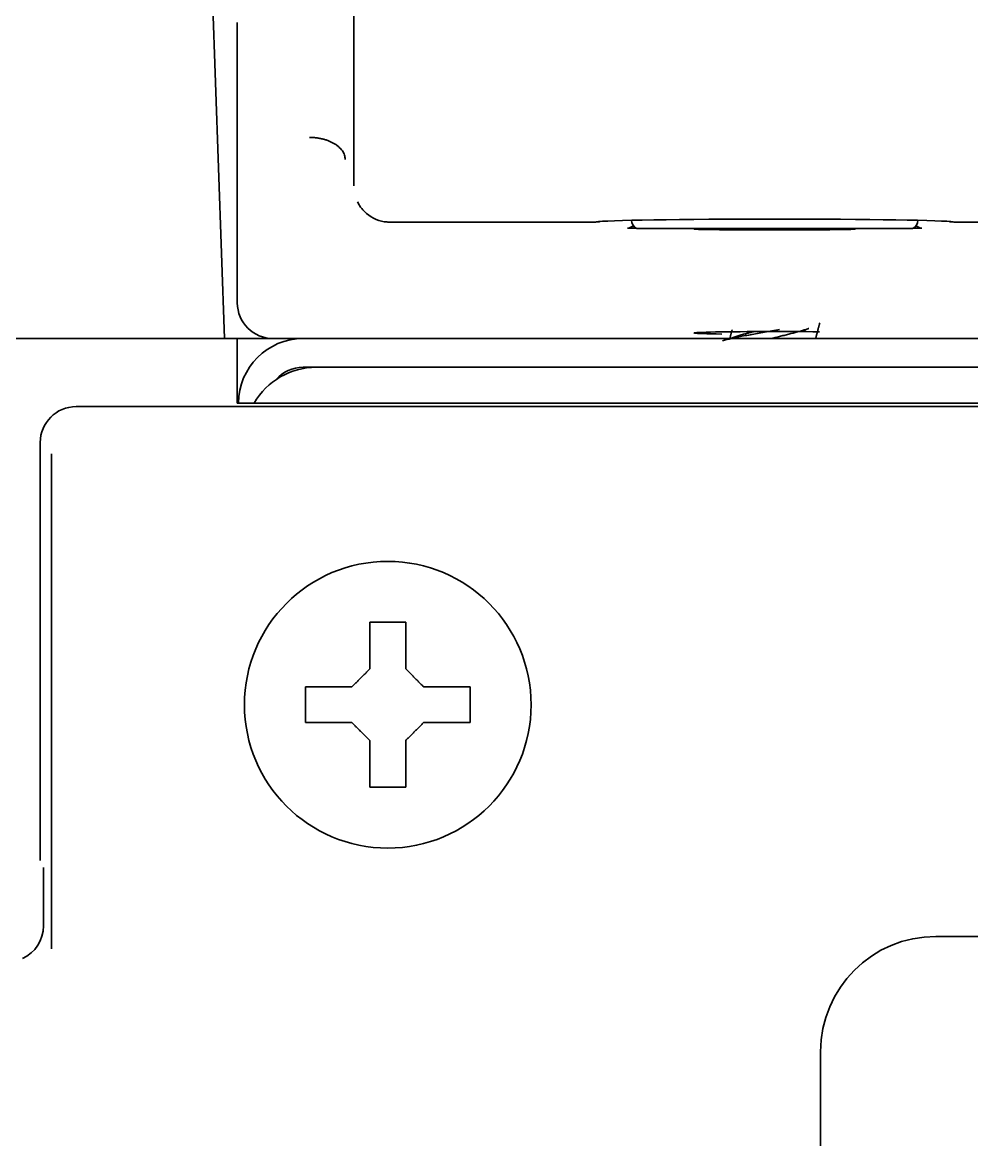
# Model space of a CAD drawing. Header units: inches. Extents: x 786 to 5593, y 691 to 5453.
# Drawn here: x 4189.24 to 4215.74, y 5261.32 to 5292.5 of the extents above; entities that cross this region are included whole.
import ezdxf

# ---------------------------------------------------------------- set-up
doc = ezdxf.new("R2010")
doc.units = ezdxf.units.IN
doc.layers.add('1', color=7, linetype='Continuous', true_color=0xffffff)
doc.layers.add('4', color=7, linetype='Continuous', true_color=0xffffff)

msp = doc.modelspace()

# ---------------------------------------------------------------- linework, layer by layer
at = {"layer": '1', "color": 7, "linetype": 'Continuous', "lineweight": 35}
for p, q in [((4198.492, 5296.529), (4198.492, 5287.942)), ((4195.24, 5284.676), (4195.24, 5288.171)), ((4198.781, 5287.23), (4198.789, 5287.222)), ((4199.476, 5286.929), (4205.241, 5286.929)), ((4205.244, 5286.929), (4205.341, 5286.938)), ((4205.259, 5286.932), (4205.357, 5286.941)), ((4205.341, 5286.938), (4205.357, 5286.941)), ((4215.123, 5286.941), (4215.221, 5286.932)), ((4215.123, 5286.941), (4215.138, 5286.938)), ((4215.138, 5286.938), (4215.236, 5286.929)), ((4215.236, 5286.929), (4231.244, 5286.929)), ((4206.39, 5286.748), (4214.09, 5286.748)), ((3456.24, 5283.676), (4195.24, 5283.676)), ((4195.24, 5281.876), (4195.24, 5283.676)), ((4197.076, 5283.676), (4196.24, 5283.676)), ((4197.076, 5283.676), (4252.769, 5283.676)), ((4197.076, 5282.876), (4252.769, 5282.876)), ((4197.44, 5282.874), (4252.769, 5282.874)), ((4202.04, 5282.874), (4202.04, 5282.876)), ((4209.055, 5282.876), (4209.056, 5282.874)), ((4211.468, 5282.874), (4211.468, 5282.876)), ((4249.74, 5281.876), (4195.24, 5281.876)), ((4190.739, 5281.776), (4249.74, 5281.776)), ((4189.74, 5269.111), (4189.74, 5280.777)), ((4190.055, 5266.648), (4190.055, 5280.461)), ((4197.14, 5273.458), (4197.14, 5273.958)), ((4201.74, 5273.958), (4201.74, 5273.458)), ((4197.14, 5272.958), (4197.14, 5273.458)), ((4201.74, 5273.458), (4201.74, 5272.958)), ((4189.827, 5268.912), (4189.827, 5267.288)), ((4189.828, 5268.912), (4189.828, 5267.288)), ((4189.828, 5267.288), (4189.827, 5267.288)), ((4217.331, 5266.994), (4214.74, 5266.994)), ((4211.522, 5263.776), (4211.522, 5249.776))]:
    msp.add_line(p, q, dxfattribs=at)
msp.add_circle((4199.44, 5273.458), 4, dxfattribs=at)
for centre, radius, start, end in [((4206.523, 5286.998), 0.283, 184.364, 241.9275), ((4213.957, 5286.998), 0.283, 298.0725, 355.636), ((4208.325, 5286.248), 0.5, 69.3577, 90), ((4212.155, 5286.248), 0.5, 90, 110.6423), ((4197.076, 5281.876), 1.8, 90, 179.999), ((4197.44, 5280.874), 2, 90, 149.933), ((4197.076, 5281.876), 1, 90, 139.0346), ((4214.74, 5263.776), 3.217, 90, 180)]:
    msp.add_arc(centre, radius, start, end, dxfattribs=at)
for centre, major_axis, ratio, start_param, end_param in [((4199.499, 5287.926), (-0.004, -1), 0.999695, 5.497917, 6.129532), ((4210.24, 5286.924), (5, 0), 0.017455, 0.087266, 3.054326), ((4210.24, 5286.728), (-5, 0), 0.008727, 5.595551, 5.675486), ((4210.24, 5286.729), (2.25, 0), 0.008727, 2.516907, 4.712389), ((4210.24, 5286.729), (2.25, 0), 0.008727, 4.712389, 6.907871), ((4210.24, 5286.728), (-5, 0), 0.008727, 3.749292, 3.829227), ((4196.24, 5284.676), (-0.707, -0.707), 0.999695, 5.497939, 7.068431), ((4210.24, 5283.833), (2.25, 0), 0.017455, 0.982028, 3.999542), ((4190.74, 5280.776), (-0.708, 0.708), 0.998783, 5.498396, 7.067974), ((4188.827, 5267.289), (0.709, -0.709), 0.997569, 5.922109, 7.067974)]:
    msp.add_ellipse(centre, major_axis=major_axis, ratio=ratio, start_param=start_param, end_param=end_param, dxfattribs=at)
for points, knots in [([(4195.24, 5288.171), (4195.24, 5288.189), (4195.24, 5288.231), (4195.24, 5288.299), (4195.24, 5288.38), (4195.24, 5288.474), (4195.24, 5288.579), (4195.24, 5288.697), (4195.24, 5288.842), (4195.24, 5289.003), (4195.24, 5289.171), (4195.24, 5289.324), (4195.24, 5289.518), (4195.24, 5289.772), (4195.24, 5290.107), (4195.24, 5290.411), (4195.24, 5290.679), (4195.24, 5290.933), (4195.24, 5291.212), (4195.24, 5291.48), (4195.24, 5291.676), (4195.24, 5291.815), (4195.24, 5291.923), (4195.24, 5292.032), (4195.24, 5292.13), (4195.24, 5292.214), (4195.24, 5292.282), (4195.24, 5292.34), (4195.24, 5292.388), (4195.24, 5292.428), (4195.24, 5292.459), (4195.24, 5292.482), (4195.24, 5292.495), (4195.24, 5292.501)], [0, 0, 0, 0, 0.010709, 0.023803, 0.03928, 0.05714, 0.077382, 0.100006, 0.125012, 0.16069, 0.193416, 0.223193, 0.25002, 0.308133, 0.375012, 0.454684, 0.499999, 0.550492, 0.624988, 0.695478, 0.749979, 0.779389, 0.810026, 0.841892, 0.874987, 0.900181, 0.922642, 0.94237, 0.959365, 0.973626, 0.985153, 0.993944, 1, 1, 1, 1]), ([(4198.252, 5288.678), (4198.251, 5288.718), (4198.244, 5288.758), (4198.224, 5288.817), (4198.216, 5288.837), (4198.197, 5288.875), (4198.185, 5288.894), (4198.147, 5288.95), (4198.116, 5288.985), (4198.071, 5289.027), (4198.061, 5289.035), (4198.042, 5289.051), (4198.031, 5289.059), (4198, 5289.082), (4197.978, 5289.097), (4197.909, 5289.14), (4197.859, 5289.165), (4197.791, 5289.193), (4197.777, 5289.198), (4197.749, 5289.209), (4197.706, 5289.223), (4197.633, 5289.245), (4197.572, 5289.258), (4197.526, 5289.267), (4197.51, 5289.27), (4197.478, 5289.275), (4197.462, 5289.277), (4197.414, 5289.283), (4197.382, 5289.286), (4197.341, 5289.288), (4197.333, 5289.289), (4197.317, 5289.29), (4197.293, 5289.291), (4197.268, 5289.291), (4197.252, 5289.291)], [0, 0, 0, 0, 0.125, 0.125, 0.1875, 0.1875, 0.25, 0.25, 0.375, 0.375, 0.40625, 0.40625, 0.4375, 0.4375, 0.5, 0.5, 0.625, 0.625, 0.65625, 0.65625, 0.6875, 0.75, 0.8125, 0.8125, 0.84375, 0.84375, 0.875, 0.875, 0.9375, 0.9375, 0.953125, 0.953125, 0.96875, 1, 1, 1, 1]), ([(4198.596, 5287.488), (4198.613, 5287.453), (4198.668, 5287.36), (4198.733, 5287.278), (4198.781, 5287.23)], [0, 0, 0, 0, 0.367124, 1, 1, 1, 1]), ([(4199.341, 5286.939), (4199.346, 5286.938), (4199.351, 5286.937), (4199.36, 5286.936), (4199.365, 5286.935), (4199.378, 5286.934), (4199.386, 5286.933), (4199.402, 5286.931), (4199.41, 5286.931), (4199.424, 5286.93), (4199.43, 5286.929), (4199.436, 5286.929)], [0, 0, 0, 0, 0.125, 0.125, 0.25, 0.25, 0.5, 0.5, 0.75, 0.75, 1, 1, 1, 1]), ([(4206.294, 5286.829), (4206.289, 5286.825), (4206.283, 5286.82), (4206.267, 5286.807), (4206.255, 5286.799), (4206.231, 5286.784), (4206.219, 5286.777), (4206.195, 5286.766), (4206.183, 5286.762), (4206.159, 5286.755), (4206.147, 5286.753), (4206.135, 5286.753)], [0, 0, 0, 0, 0.100163, 0.100163, 0.325122, 0.325122, 0.550082, 0.550082, 0.775041, 0.775041, 1, 1, 1, 1]), ([(4214.345, 5286.753), (4214.32, 5286.754), (4214.296, 5286.76), (4214.26, 5286.777), (4214.248, 5286.784), (4214.224, 5286.799), (4214.213, 5286.808), (4214.195, 5286.821), (4214.19, 5286.826), (4214.184, 5286.83)], [0, 0, 0, 0, 0.445484, 0.445484, 0.668226, 0.668226, 0.890968, 0.890968, 1, 1, 1, 1]), ([(4210.378, 5283.926), (4210.306, 5283.914), (4210.099, 5283.878), (4209.89, 5283.842), (4209.625, 5283.795), (4209.366, 5283.749), (4209.138, 5283.702), (4208.94, 5283.657), (4208.854, 5283.636), (4208.781, 5283.614)], [0, 0, 0, 0, 0.12073, 0.345087, 0.345087, 0.569445, 0.793803, 0.793803, 1, 1, 1, 1]), ([(4209.273, 5283.768), (4209.314, 5283.781), (4209.358, 5283.794), (4209.421, 5283.811), (4209.436, 5283.815), (4209.467, 5283.823), (4209.482, 5283.827), (4209.53, 5283.839), (4209.563, 5283.847), (4209.614, 5283.86), (4209.632, 5283.864), (4209.65, 5283.868)], [0, 0, 0, 0, 0.390591, 0.390591, 0.511218, 0.511218, 0.631846, 0.631846, 0.8731, 0.8731, 1, 1, 1, 1]), ([(4211.193, 5283.959), (4211.191, 5283.958), (4211.158, 5283.947), (4211.124, 5283.935), (4211.057, 5283.914), (4211.023, 5283.904), (4210.968, 5283.888), (4210.95, 5283.882), (4210.912, 5283.872), (4210.893, 5283.867), (4210.796, 5283.84), (4210.715, 5283.819), (4210.61, 5283.793), (4210.589, 5283.787), (4210.546, 5283.777), (4210.524, 5283.771), (4210.459, 5283.755), (4210.415, 5283.745), (4210.29, 5283.715), (4210.209, 5283.696), (4210.128, 5283.676)], [0, 0, 0, 0, 0.009963, 0.121908, 0.121908, 0.233852, 0.233852, 0.289824, 0.289824, 0.345796, 0.345796, 0.569685, 0.569685, 0.625658, 0.625658, 0.68163, 0.68163, 0.793574, 0.793574, 1, 1, 1, 1]), ([(4199.94, 5275.758), (4199.94, 5275.556), (4199.94, 5275.346), (4199.94, 5275.021), (4199.94, 5274.911), (4199.94, 5274.687), (4199.94, 5274.574), (4199.94, 5274.458)], [0, 0, 0, 0, 0.5, 0.5, 0.75, 0.75, 1, 1, 1, 1]), ([(4197.14, 5273.958), (4197.343, 5273.958), (4197.553, 5273.958), (4197.877, 5273.958), (4197.987, 5273.958), (4198.211, 5273.958), (4198.325, 5273.958), (4198.44, 5273.958)], [0, 0, 0, 0, 0.5, 0.5, 0.75, 0.75, 1, 1, 1, 1]), ([(4201.74, 5272.958), (4201.537, 5272.958), (4201.327, 5272.958), (4201.002, 5272.958), (4200.892, 5272.958), (4200.669, 5272.958), (4200.555, 5272.958), (4200.44, 5272.958)], [0, 0, 0, 0, 0.5, 0.5, 0.75, 0.75, 1, 1, 1, 1]), ([(4198.94, 5271.158), (4198.94, 5271.361), (4198.94, 5271.571), (4198.94, 5271.896), (4198.94, 5272.006), (4198.94, 5272.23), (4198.94, 5272.343), (4198.94, 5272.458)], [0, 0, 0, 0, 0.5, 0.5, 0.75, 0.75, 1, 1, 1, 1])]:
    msp.add_open_spline(points, degree=3, knots=knots, dxfattribs=at)
for points, degree in [([(4198.252, 5288.678), (4198.252, 5288.677), (4198.252, 5288.676), (4198.252, 5288.676)], 3), ([(4199.436, 5286.929), (4199.458, 5286.928), (4199.479, 5286.928), (4199.501, 5286.929)], 3), ([(4211.383, 5283.676), (4211.44, 5283.894), (4211.497, 5284.112)], 2), ([(4209.285, 5283.773), (4209.138, 5283.722), (4208.981, 5283.673)], 2), ([(4209.051, 5283.918), (4209.019, 5283.797), (4208.986, 5283.676)], 2), ([(4198.94, 5274.458), (4198.94, 5274.513), (4198.94, 5274.621), (4198.94, 5274.782), (4198.94, 5274.941), (4198.94, 5275.097), (4198.94, 5275.248), (4198.94, 5275.405), (4198.94, 5275.571), (4198.94, 5275.694), (4198.94, 5275.758)], 3), ([(4198.94, 5275.758), (4199.107, 5275.758), (4199.44, 5275.758), (4199.773, 5275.758), (4199.94, 5275.758)], 3), ([(4198.44, 5273.958), (4198.464, 5273.982), (4198.511, 5274.03), (4198.582, 5274.101), (4198.654, 5274.172), (4198.725, 5274.244), (4198.797, 5274.315), (4198.868, 5274.387), (4198.916, 5274.435), (4198.94, 5274.458)], 3), ([(4199.94, 5274.458), (4199.966, 5274.432), (4200.017, 5274.381), (4200.091, 5274.307), (4200.163, 5274.236), (4200.233, 5274.166), (4200.302, 5274.096), (4200.371, 5274.027), (4200.417, 5273.981), (4200.44, 5273.958)], 3), ([(4200.44, 5273.958), (4200.494, 5273.958), (4200.602, 5273.958), (4200.764, 5273.958), (4200.923, 5273.958), (4201.078, 5273.958), (4201.23, 5273.958), (4201.386, 5273.958), (4201.553, 5273.958), (4201.676, 5273.958), (4201.74, 5273.958)], 3), ([(4198.44, 5272.958), (4198.386, 5272.958), (4198.277, 5272.958), (4198.116, 5272.958), (4197.957, 5272.958), (4197.802, 5272.958), (4197.65, 5272.958), (4197.493, 5272.958), (4197.327, 5272.958), (4197.204, 5272.958), (4197.14, 5272.958)], 3), ([(4198.94, 5272.458), (4198.914, 5272.484), (4198.863, 5272.536), (4198.789, 5272.609), (4198.717, 5272.681), (4198.647, 5272.751), (4198.578, 5272.821), (4198.509, 5272.889), (4198.463, 5272.935), (4198.44, 5272.958)], 3), ([(4200.44, 5272.958), (4200.416, 5272.935), (4200.369, 5272.887), (4200.297, 5272.816), (4200.226, 5272.744), (4200.154, 5272.673), (4200.083, 5272.601), (4200.011, 5272.53), (4199.964, 5272.482), (4199.94, 5272.458)], 3), ([(4199.94, 5272.458), (4199.94, 5272.404), (4199.94, 5272.296), (4199.94, 5272.134), (4199.94, 5271.976), (4199.94, 5271.82), (4199.94, 5271.668), (4199.94, 5271.512), (4199.94, 5271.346), (4199.94, 5271.222), (4199.94, 5271.158)], 3), ([(4199.94, 5271.158), (4199.773, 5271.158), (4199.44, 5271.158), (4199.107, 5271.158), (4198.94, 5271.158)], 3)]:
    msp.add_open_spline(points, degree=degree, dxfattribs=at)
at = {"layer": '4', "color": 7, "linetype": 'Continuous', "lineweight": 35}
for p, q in [((4194.885, 5283.676), (4193.861, 5312.99)), ((4194.885, 5283.676), (4193.861, 5312.99)), ((4196.24, 5283.676), (4195.24, 5283.676))]:
    msp.add_line(p, q, dxfattribs=at)

doc.saveas('drawing.dxf')
